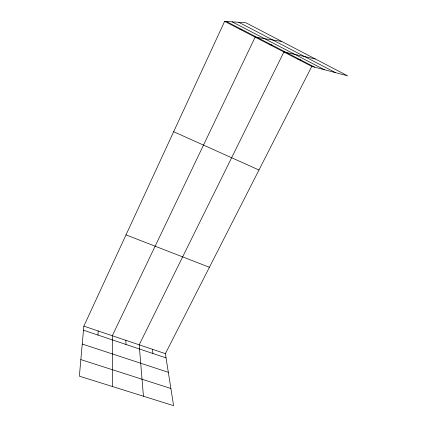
<?xml version="1.0" encoding="UTF-8"?>
<svg xmlns="http://www.w3.org/2000/svg" width="427" height="427" viewBox="0 0 427 427"><rect width="100%" height="100%" fill="white"/><g stroke="black" fill="none" stroke-linecap="round" stroke-linejoin="round"><path stroke-width="0.64" d="M97.996 335.083L98.173 330.973M83.852 326.143L79.369 376.171L173.586 405.65L165.388 353.652L311.785 66.398L347.631 75.83L245.968 22.78L224.629 21.35L83.852 326.143L165.388 353.652M240.011 29.303L241.928 29.532M281.772 41.462L255.154 37.128L112.301 335.739L112.376 386.499M269.629 44.611L271.951 45.065M315.281 58.947L283.891 51.982L139.191 344.813L143.44 396.219M297.939 59.246L300.635 59.903M80.852 359.598L170.88 388.495M82.251 344.034L168.334 372.323M83.484 330.215L166.06 357.911M126.002 234.877L209.406 267.281M173.656 131.708L258.975 170.015M224.629 21.35L311.785 66.398M232.139 21.852L324.472 69.74M226.326 21.462L314.662 67.156M238.778 22.3L335.627 72.67M152.375 349.259L152.887 353.492M125.832 340.303L126.013 344.477"/></g></svg>
